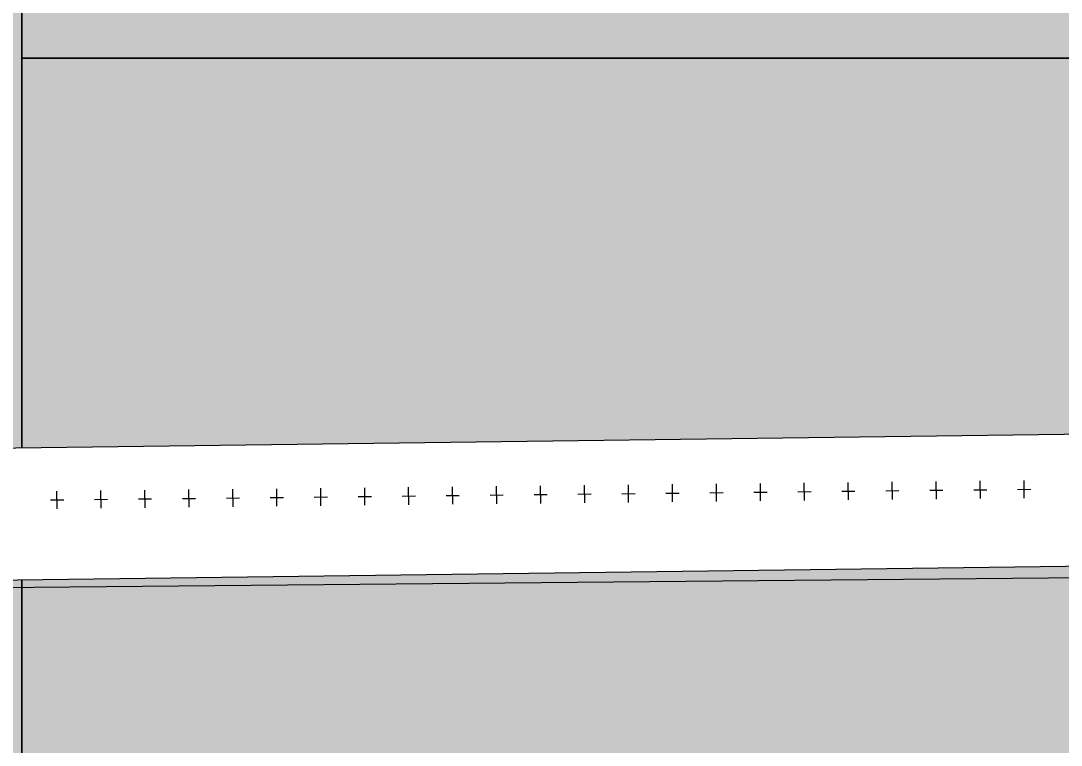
# Model space of a CAD drawing. Header units: millimetres. Extents: x 141848 to 1648660, y -821378 to -151356.
# Drawn here: x 394092 to 396458, y -272172 to -270525 of the extents above; entities that cross this region are included whole.
import ezdxf

# ---------------------------------------------------------------- set-up
doc = ezdxf.new("R2010")
doc.units = ezdxf.units.MM
doc.header["$MEASUREMENT"] = 0
doc.linetypes.add('Wipeout_Contour', pattern=[1000, 0, -1000])
for name, color, linetype in [('Cotations - 1_100', 7, 'Continuous'), ('Divers - Dessin général', 7, 'Continuous'), ('Sols_ Dalles', 7, 'Continuous'), ('TopoAlt', 7, 'Continuous')]:
    doc.layers.add(name, color=color, linetype=linetype)
doc.styles.add('STYLE_GENERE_2', font='')
doc.styles.get('STYLE_GENERE_2').set_extended_font_data('Arial')
doc.dimstyles.new('STYLE_GENERE__2', dxfattribs={"dimtxt": 250, "dimasz": 190, "dimexe": 1.25, "dimexo": 0.625, "dimgap": 0, "dimtad": 1, "dimlfac": 0.001, "dimtxsty": 'STYLE_GENERE_2', "dimblk": 'ARROWHEAD_6', "dimblk1": 'ARROWHEAD_6', "dimblk2": 'ARROWHEAD_6', "dimcen": 2.5, "dimse1": 1, "dimse2": 1, "dimclrd": 7, "dimclre": 7, "dimclrt": 7, "dimazin": 3, "dimtfac": 1, "dimtmove": 0, "dimatfit": 3})

# ---------------------------------------------------------------- blocks, each defined once
blk = doc.blocks.new('Dalle_31_2', base_point=(360548, -295062.6))
at = {"linetype": 'Continuous', "lineweight": 0, "true_color": 0x6f6f6f}
h = blk.add_hatch(color=8, dxfattribs=at)
h.paths.add_polyline_path([(360548, -295062.6), (487920.3, -293826.9), (487920.3, -270902.7), (487462.6, -270902.7), (472885.8, -271040.8), (472885.8, -271062.3, 0.001346), (472885.8, -271073), (472896.7, -273095.2, -0.414214), (470907.5, -275106), (462184.1, -275106, -0.005189), (462131, -275116.1), (454147.5, -275196.2), (438770.5, -275253.2, -0.386553), (436572.6, -273475.4, -0.025189), (436562.2, -273329.3), (436569.5, -267730.3, -0.098562), (436800.2, -266943.7), (436817.2, -266951.5, -0.258849), (438655, -265605.8), (438652.7, -265587.3), (439337.1, -265587.3), (439337.1, -265687.3), (439337.1, -270687.3), (469237.1, -270687.3), (469237.1, -265687.3), (470907.5, -265687.3), (472605.1, -265687.3), (472605.1, -163737.6), (371862.6, -163737.6), (371862.6, -271040.6), (371883, -271040.6), (371883.2, -272000.5), (371882.7, -272000.5, -0.409427), (367883.2, -275935), (360548, -275935)])
h.paths.add_polyline_path([(377135.1, -260640), (373845.1, -260640), (373845.1, -248365), (373845.1, -243090), (373845.1, -242190), (377135.1, -242190)], flags=0)
h.paths.add_polyline_path([(380203, -193810.6), (380203, -171995.6), (431505.8, -171995.6), (464309.6, -171995.6), (464309.6, -262265.6), (464309.6, -262365.6), (438593.7, -262350.6), (437925.6, -262350.6), (436549.6, -262350.6), (436549.6, -189810.6), (412055.1, -189810.6), (412055.1, -201780.6), (412055.1, -204495.6), (415454.1, -204495.6), (415454.1, -208495.6), (415454.1, -218295.6), (405655.1, -218295.6), (405655.1, -222495.6), (415474.6, -222495.6), (415474.6, -260810.6), (380203, -260810.6), (380203, -230015.6)], flags=0)
h.paths.add_polyline_path([(381436.6, -269433.9, -0.090319), (381558.3, -268727.6, -0.201449), (382612.2, -267592.7, -0.104211), (383417.5, -267415.1), (384017.5, -267409.4, -0.104045), (384824.9, -267571.2, -0.238255), (385983.8, -268953.3, -0.055189), (386036.4, -269390.3), (386038.4, -269611.4), (386050.6, -270890.3), (385792.1, -271892.8, -0.267949), (384069.6, -272909.1), (383469.6, -272914.8, -0.193717), (382078.8, -272370.2, -0.070569), (381728.2, -271931.3, -0.131652), (381450.8, -270933.8)], flags=0)
h.paths.add_polyline_path([(392016.5, -273452.1), (392030, -267377.8, -0.380557), (394016.5, -265609.8), (394094.2, -265609.8), (394094.2, -270609.8), (409094.2, -270609.8), (409094.2, -265609.8), (414055.7, -265609.8, -0.414214), (415555.7, -267109.8), (415555.7, -273660.7, -0.345502), (413836.8, -275433.4), (394027.3, -275599, -0.415791), (392016.5, -273599)], flags=0)
h.paths.add_polyline_path([(424209.6, -271504.1, -0.134474), (423930.5, -270484.9), (423930.5, -268984.9, -0.414214), (425930.5, -266984.9), (426530.5, -266984.9, -0.414214), (428530.5, -268984.9), (428530.5, -270484.9, -0.12882), (428273.5, -271465.6, -0.270936), (426530.5, -272484.9), (425930.5, -272484.9, -0.26498)], flags=0)
at = {"color": 9, "linetype": 'Continuous', "lineweight": 5, "flags": 128}
blk.add_lwpolyline([(392016.5, -273452.1), (392016.5, -273599, 0.415791), (394027.3, -275599), (413836.8, -275433.4, 0.345502), (415555.7, -273660.7), (415555.7, -267109.8, 0.414214), (414055.7, -265609.8), (409094.2, -265609.8), (409094.2, -270609.8), (394094.2, -270609.8), (394094.2, -265609.8), (394016.5, -265609.8, 0.380557), (392030, -267377.8)], format="xyb", close=True, dxfattribs=at)
blk = doc.blocks.new('Dalle_58_2', base_point=(394016.5, -265609.8))
at = {"layer": 'Sols_ Dalles', "linetype": 'Continuous', "lineweight": 0, "true_color": 0x2e271c}
blk.add_hatch(color=250, dxfattribs=at).paths.add_polyline_path([(394016.5, -265609.8, 0.414214), (392016.5, -267609.8), (392016.5, -273599, 0.415791), (394027.3, -275599), (413577.4, -275451.7, 0.414214), (415566.6, -273441), (415555.7, -271418.8, -0.001346), (415555.7, -271408), (415555.7, -267609.8), (415555.7, -267109.8, 0.414214), (414055.7, -265609.8), (409094.2, -265609.8), (409094.2, -270609.8), (409270.7, -270609.8), (409270.7, -267596.8), (414270.7, -267563.7), (414270.7, -271408), (414270.7, -271408, 0.001346), (414270.7, -271425.7), (414270.6, -271425.7), (414281.5, -273450.5), (394094.2, -273590.2), (394094.2, -271810.1), (394094.2, -270609.8), (394094.2, -265609.8)])
at = {"layer": 'Sols_ Dalles', "color": 250, "linetype": 'Continuous', "lineweight": 5, "true_color": 0x1f1f1f, "flags": 128}
blk.add_lwpolyline([(414281.5, -273450.5), (394094.2, -273590.2), (394094.2, -271810.1), (394094.2, -270609.8), (394094.2, -265609.8), (394016.5, -265609.8, 0.414214), (392016.5, -267609.8), (392016.5, -273599, 0.415791), (394027.3, -275599), (413577.4, -275451.7, 0.414214)], format="xyb", dxfattribs=at)
blk = doc.blocks.new('Dalle_59_2', base_point=(394094.2, -271810.1))
at = {"linetype": 'Continuous', "lineweight": 0, "true_color": 0x90b349}
blk.add_hatch(color=55, dxfattribs=at).paths.add_polyline_path([(394094.2, -271810.1), (394094.2, -273590.2), (414281.5, -273450.5), (414270.7, -271436.3), (414270.7, -271498.6), (409270.7, -271498.6), (409270.7, -270609.8), (406815.1, -270609.8), (406594.2, -270609.8), (404094.2, -270609.8), (401594.2, -270609.8), (399094.2, -270609.8), (396594.2, -270609.8), (394094.2, -270609.8)])
at = {"color": 7, "linetype": 'Continuous', "lineweight": 5, "flags": 128}
blk.add_lwpolyline([(394094.2, -271810.1), (394094.2, -273590.2), (414281.5, -273450.5), (414270.7, -271436.3), (414270.7, -271498.6), (409270.7, -271498.6), (409270.7, -270609.8), (406815.1, -270609.8), (406594.2, -270609.8), (404094.2, -270609.8), (401594.2, -270609.8), (399094.2, -270609.8), (396594.2, -270609.8), (394094.2, -270609.8)], close=True, dxfattribs=at)
blk = doc.blocks.new('Mur_327_2', base_point=(392571, -271816.1))
at = {"color": 254, "linetype": 'Wipeout_Contour', "lineweight": 0, "ltscale": 1937003.522466897}
blk.add_wipeout([(392571, -271816.1), (409262.6, -271598.6), (409258.7, -271298.7), (392567.1, -271516.1)], dxfattribs=at).dxf.layer = 'TopoAlt'
at = {"layer": 'TopoAlt', "color": 190, "linetype": 'Continuous', "lineweight": 5, "true_color": 0x8002ff, "flags": 128}
for points in [[(409258.7, -271298.7), (392567.1, -271516.1)], [(392571, -271816.1), (409262.6, -271598.6)]]:
    blk.add_lwpolyline(points, dxfattribs=at)
blk = doc.blocks.new('Garde-corps_10_2')
at = {"color": 7, "linetype": 'Continuous', "lineweight": 5}
for p, q in [((395074.1, -271624.4), (395073.7, -271584.4)), ((395174.1, -271623.3), (395173.7, -271583.3)), ((395274.1, -271622.2), (395273.7, -271582.2)), ((395374.1, -271621.1), (395373.6, -271581.1)), ((395474, -271620), (395473.6, -271580)), ((395574, -271618.9), (395573.6, -271578.9)), ((395674, -271617.8), (395673.5, -271577.8)), ((395774, -271616.7), (395773.5, -271576.7)), ((395873.9, -271615.6), (395873.5, -271575.6)), ((395973.9, -271614.5), (395973.5, -271574.5)), ((396073.9, -271613.4), (396073.4, -271573.4)), ((396173.8, -271612.3), (396173.4, -271572.3)), ((396273.8, -271611.2), (396273.4, -271571.2)), ((396373.8, -271610.1), (396373.4, -271570.1)), ((394174.4, -271634.3), (394173.9, -271594.3)), ((394274.4, -271633.2), (394273.9, -271593.2)), ((394374.3, -271632.1), (394373.9, -271592.1)), ((394474.3, -271631), (394473.9, -271591)), ((394574.3, -271629.9), (394573.8, -271589.9)), ((394674.3, -271628.8), (394673.8, -271588.8)), ((394759, -271607.8), (394789, -271607.5)), ((394774.2, -271627.7), (394773.8, -271587.7)), ((394859, -271606.7), (394889, -271606.4)), ((394874.2, -271626.6), (394873.8, -271586.6)), ((394959, -271605.6), (394989, -271605.3)), ((394974.2, -271625.5), (394973.7, -271585.5)), ((395058.9, -271604.6), (395088.9, -271604.2)), ((395158.9, -271603.5), (395188.9, -271603.1)), ((395258.9, -271602.4), (395288.9, -271602)), ((395358.8, -271601.3), (395388.8, -271600.9)), ((395458.8, -271600.2), (395488.8, -271599.8)), ((395558.8, -271599.1), (395588.8, -271598.7)), ((395658.8, -271598), (395688.8, -271597.6)), ((395758.7, -271596.9), (395788.7, -271596.5)), ((395858.7, -271595.8), (395888.7, -271595.4)), ((395958.7, -271594.7), (395988.7, -271594.3)), ((396058.7, -271593.6), (396088.7, -271593.2)), ((396158.6, -271592.5), (396188.6, -271592.2)), ((396258.6, -271591.4), (396288.6, -271591.1)), ((396358.6, -271590.3), (396388.6, -271590)), ((394159.2, -271614.4), (394189.2, -271614.1)), ((394259.1, -271613.3), (394289.1, -271613)), ((394359.1, -271612.2), (394389.1, -271611.9)), ((394459.1, -271611.1), (394489.1, -271610.8)), ((394559.1, -271610), (394589.1, -271609.7)), ((394659, -271608.9), (394689, -271608.6))]:
    blk.add_line(p, q, dxfattribs=at)
blk = doc.blocks.new('*D1078')
at = {"layer": 'Cotations - 1_100', "color": 7, "linetype": 'Continuous', "lineweight": 5}
for p, q in [((389288.1, -259410.6), (389288.1, -259260.6)), ((389388.1, -259510.6), (389188.1, -259310.6)), ((389475.6, -259410.6), (389100.6, -259410.6)), ((389288.1, -271829.4), (389288.1, -259410.6)), ((389188.1, -271729.4), (389388.1, -271929.4)), ((389475.6, -271829.4), (389100.6, -271829.4)), ((389288.1, -271979.4), (389288.1, -271829.4))]:
    blk.add_line(p, q, dxfattribs=at)
at = {"layer": 'Cotations - 1_100', "color": 7, "lineweight": 5, "insert": (389238.1, -266047.4), "char_height": 250, "attachment_point": 7, "rotation": 90, "style": 'STYLE_GENERE_2'}
blk.add_mtext('\\A1;{\\pql;\\fArial|b0|i0|c0|p38;12,42}', dxfattribs=at)
blk = doc.blocks.new('ARROWHEAD_6')
at = {"color": 0, "linetype": 'Continuous', "lineweight": 0}
for p, q in [((-0.5, -0.5), (0.5, 0.5)), ((0, 0), (-1, 0))]:
    blk.add_line(p, q, dxfattribs=at)

msp = doc.modelspace()

# ---------------------------------------------------------------- linework, layer by layer
at = {"color": 255, "linetype": 'Continuous', "lineweight": 5, "flags": 128}
msp.add_lwpolyline([(394094.233, -265609.826), (394094.233, -270609.826), (396594.233, -270609.826), (396594.233, -265609.826)], close=True, dxfattribs=at)

# ---------------------------------------------------------------- block references
at = {"color": 9, "linetype": 'Continuous', "lineweight": 5}
msp.add_blockref('Dalle_31_2', (360547.961, -295062.571), dxfattribs=at)
at = {"color": 7, "linetype": 'Continuous', "lineweight": 5}
msp.add_blockref('Dalle_59_2', (394094.233, -271810.115), dxfattribs=at)
at = {"layer": 'Sols_ Dalles', "color": 250, "linetype": 'Continuous', "lineweight": 5, "true_color": 0x1f1f1f}
msp.add_blockref('Dalle_58_2', (394016.505, -265609.826), dxfattribs=at)

# ---------------------------------------------------------------- next in the draw order: block references
at = {"layer": 'TopoAlt', "color": 211, "lineweight": 5, "true_color": 0xfe55ff}
msp.add_blockref('Mur_327_2', (392570.977, -271816.121), dxfattribs=at)

# ---------------------------------------------------------------- next in the draw order: linework, layer by layer
at = {"layer": 'Divers - Dessin général', "color": 14, "linetype": 'Continuous', "lineweight": 5, "true_color": 0x990000}
msp.add_lwpolyline([(472905.195, -163437.635), (472885.813, -271067.638), (371555.907, -272027.634), (371538.537, -197317.635), (371535.195, -163437.635)], close=True, dxfattribs=at)

# ---------------------------------------------------------------- next in the draw order: block references
at = {"color": 7, "linetype": 'Continuous', "lineweight": 5}
msp.add_blockref('Garde-corps_10_2', (0, 0), dxfattribs=at)

# ---------------------------------------------------------------- next in the draw order: dimensions: what is measured, and where the dimension line sits
at = {"layer": 'Cotations - 1_100', "color": 7, "linetype": 'Continuous', "lineweight": 5}
dim = msp.add_linear_dim(base=(389288.099, -259410.571), p1=(392476.645, -271829.431), p2=(414074.561, -259410.571), angle=90, dimstyle='STYLE_GENERE__2', dxfattribs=at)
dim.commit()
dim.dimension.update_dxf_attribs({"geometry": '*D1078', "text_midpoint": (389113.099, -265627.429), "dimtype": 160, "text_rotation": 90})

doc.saveas('drawing.dxf')
